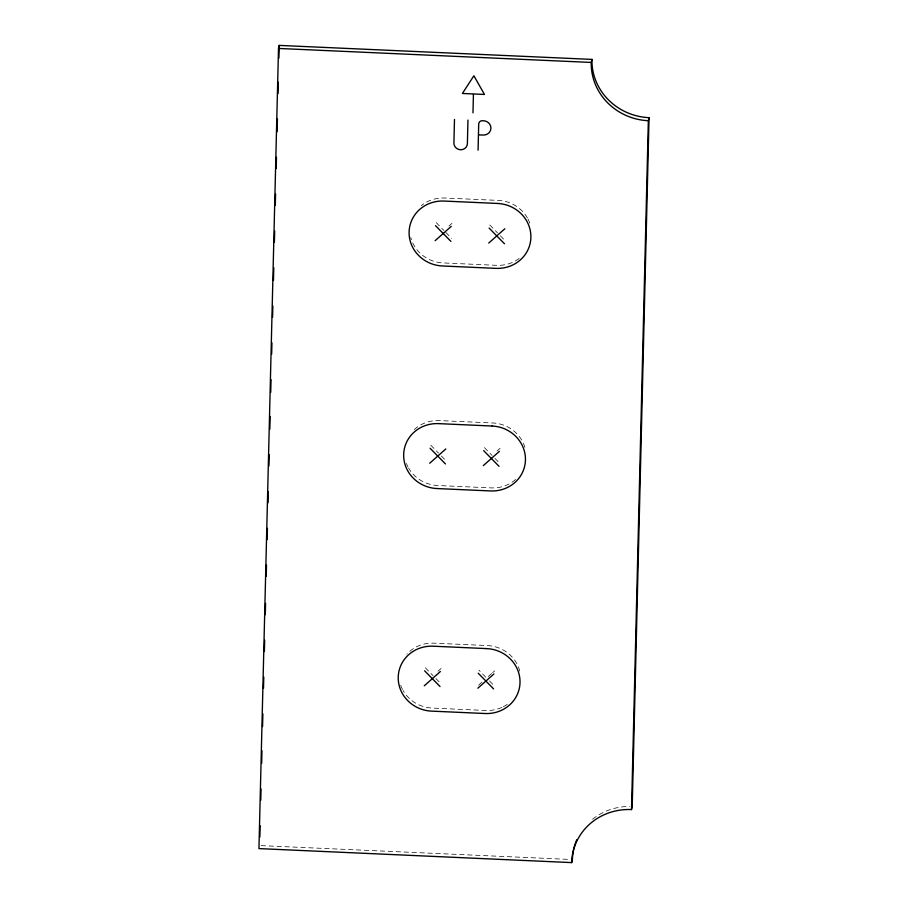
<?xml version="1.0" encoding="UTF-8"?>
<svg xmlns="http://www.w3.org/2000/svg" width="908" height="908" viewBox="0 0 908 908"><rect width="100%" height="100%" fill="white"/><g stroke="black" fill="none" stroke-linecap="round" stroke-linejoin="round"><path stroke-width="0.68" stroke-dasharray="4.54 3.41" d="M448.938 226.013L451.957 223.334M497.085 450.981L500.104 448.302M438.065 671.16L441.084 668.481M478.561 685.154L482.591 681.59M491.648 673.554L486.62 678.015L478.925 670.172M492.658 672.669L494.667 670.876M261.073 845.62L569.566 859.433M489.809 225.025L497.493 232.868M500.376 235.808L505.177 240.711M436.226 222.63L443.91 230.473M445.828 232.425L451.594 238.316M484.373 447.599L492.057 455.441M494.939 458.381L499.74 463.284M430.789 445.204L438.473 453.047M441.356 455.986L446.157 460.889M489.503 680.955L494.304 685.858M425.341 667.777L433.025 675.62M435.908 678.56L440.721 683.463M592.572 819.209A58.623 55.547 13 0 1 629.562 806.463M519.138 258.462A34.198 32.404 13 0 1 496.699 265.329L443.115 262.934A34.198 32.404 13 0 1 410.768 237.397M527.423 217.965A34.198 32.404 13 0 0 498.288 200.407L444.704 198.012A34.198 32.404 13 0 0 421.289 205.639M528.013 219.044A34.198 32.404 13 0 1 530.317 224.764M507.254 704.347A34.198 32.404 13 0 1 502.975 706.889M501.852 707.423A34.198 32.404 13 0 1 485.825 710.476L432.242 708.081A34.198 32.404 13 0 1 403.107 690.523M519.762 671.091A34.198 32.404 13 0 0 487.403 645.554L433.82 643.159A34.198 32.404 13 0 0 406.863 654.18M402.516 689.444A34.198 32.404 13 0 1 400.576 684.893M515.608 479.469A34.198 32.404 13 0 1 491.262 487.902L437.679 485.508A34.198 32.404 13 0 1 408.543 467.949M524.881 447.338A34.198 32.404 13 0 0 492.851 422.98L439.268 420.586A34.198 32.404 13 0 0 412.311 431.606M407.953 466.871A34.198 32.404 13 0 1 406.432 463.477"/><path stroke-width="1.36" d="M278.506 48.442L258.95 848.594L571.688 862.6A58.623 55.547 13 0 1 631.514 809.573L632.218 806.531L649.05 117.665A58.623 55.547 13 0 1 591.948 59.406L279.21 45.4L278.506 48.442L591.244 62.448A58.623 55.547 13 0 0 648.346 120.707L631.514 809.573M259.858 837.062L260.142 825.724M260.766 800.232L261.039 788.904M261.663 763.412L261.969 750.666M262.56 726.593L262.877 713.847M263.502 688.355L263.774 677.028M264.398 651.535L264.671 640.208M265.295 614.716L265.579 603.389M266.237 576.478L266.509 565.151M267.134 539.658L267.406 528.32M268.03 502.828L268.314 491.5M268.927 466.008L269.211 454.681M269.835 429.189L270.141 416.443M270.732 392.37L271.038 379.623M271.662 354.131L271.946 342.804M272.57 317.312L272.843 305.985M273.467 280.493L273.773 267.747M274.398 242.254L274.681 230.927M275.306 205.435L275.578 194.096M276.202 168.604L276.475 157.277M277.099 131.785L277.417 119.039M278.03 93.547L278.313 82.219M278.904 58.146L279.21 45.4M454.488 119.459L453.909 143.033A6.765 6.401 13 0 0 460.492 149.752A6.765 6.401 13 0 0 467.393 143.646L467.961 120.06M472.977 112.853L473.443 93.955L484.475 94.455L473.885 75.761L462.399 93.467L472.659 93.921M478.073 150.217L478.709 124.021A3.666 3.473 13 0 1 482.443 120.707L483.589 120.753A7.536 7.139 13 0 1 490.933 128.244A7.536 7.139 13 0 1 483.238 135.065L479.22 134.883M591.244 62.448L591.948 59.406M648.346 120.707L649.05 117.665M571.688 862.6L572.403 859.558A58.623 55.547 13 0 1 576.818 839.673M435.148 240.654L451.253 226.376M488.742 243.049L504.837 228.771M429.711 463.228L445.817 448.949M483.294 465.622L499.4 451.355M424.274 685.801L440.38 671.523M477.858 688.196L493.963 673.929M489.106 228.067L504.473 243.753M435.522 225.672L450.89 241.358M483.669 450.64L499.037 466.326M430.074 448.246L445.453 463.931M478.221 673.225L493.6 688.911M424.638 670.819L440.017 686.505M497.584 203.46L444.001 201.054A34.198 32.404 13 0 0 409.099 231.994A34.198 32.404 13 0 0 442.412 265.976L495.995 268.371A34.198 32.404 13 0 0 530.885 237.442A34.198 32.404 13 0 0 497.584 203.46M492.147 426.034L438.553 423.627A34.198 32.404 13 0 0 403.663 454.567A34.198 32.404 13 0 0 436.975 488.549L490.558 490.944A34.198 32.404 13 0 0 525.448 460.016A34.198 32.404 13 0 0 492.147 426.034M486.699 648.607L433.116 646.201A34.198 32.404 13 0 0 398.226 677.141A34.198 32.404 13 0 0 431.527 711.123L485.122 713.518A34.198 32.404 13 0 0 520.012 682.589A34.198 32.404 13 0 0 486.699 648.607"/></g></svg>
